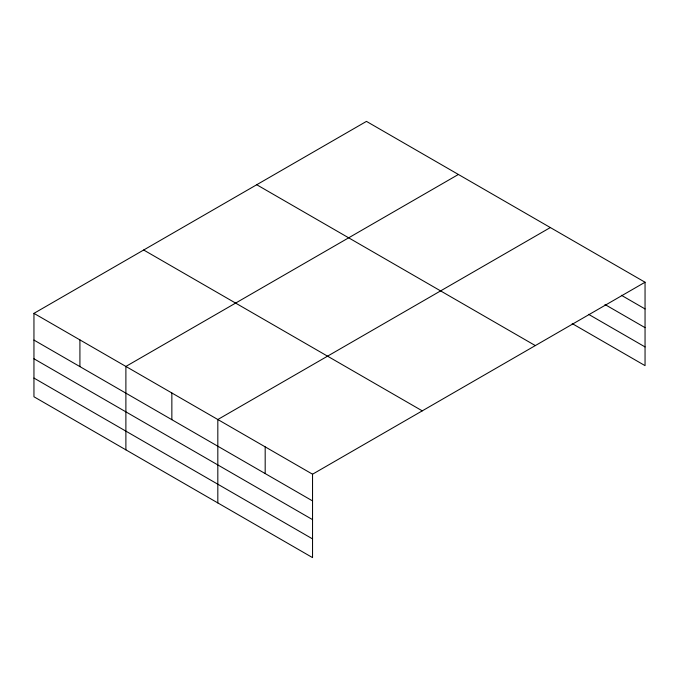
<?xml version="1.0" encoding="UTF-8"?>
<svg xmlns="http://www.w3.org/2000/svg" width="679" height="679" viewBox="0 0 679 679"><rect width="100%" height="100%" fill="white"/><g stroke="black" fill="none" stroke-linecap="round" stroke-linejoin="round"><path stroke-width="1.02" d="M645.05 282.235L366.456 121.388L33.95 313.358L33.95 396.765L312.544 557.612L312.544 474.205L645.05 282.235L645.05 365.642L572.185 323.577M458.393 174.469L125.887 366.439L125.887 449.846M550.329 227.55L217.823 419.52L217.823 502.927M621.37 295.272L645.05 308.945M604.972 304.515L645.05 327.651M588.583 314.326L645.05 346.927M256.73 184.739L535.324 345.586M143.676 250.008L422.27 410.854M33.95 313.358L312.544 474.205M33.95 340.069L312.544 500.915M33.95 358.775L312.544 519.622M33.95 378.059L312.544 538.897M265.183 446.858L265.183 473.569M171.855 392.98L171.855 419.69M79.918 339.899L79.918 366.609"/></g></svg>
